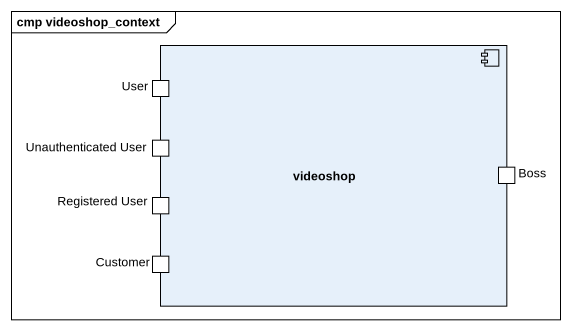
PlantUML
@startuml
mainframe cmp videoshop_context
component videoshop {
  port User
  port "Unauthenticated User" as Unauthenticated_User
  port Boss
  port "Registered User" as Registered_User
  port Customer
}
@enduml
